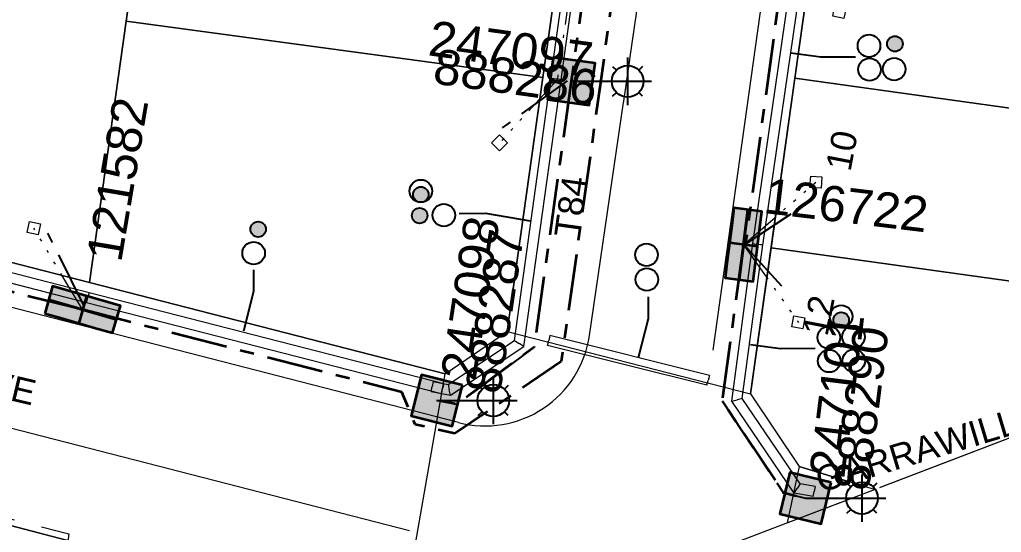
# Model space of a CAD drawing. Header units: metres. Extents: x 308278 to 310511, y 6271134 to 6272874.
# Drawn here: x 308955.2 to 309024.8, y 6271711.2 to 6271747.5 of the extents above; entities that cross this region are included whole.
import ezdxf
from ezdxf.enums import TextEntityAlignment as Align

# ---------------------------------------------------------------- set-up
doc = ezdxf.new("R2010")
doc.units = ezdxf.units.M
doc.set_wipeout_variables(frame=1)
for name, pattern in [('Cable Exist UG', [7, 4, -1, 1, -1]), ('Dash', [5, 3, -2]), ('DOT', [6.35, 0, -6.35]), ('PHANTOMX2', [6.6, 3, -0.75, 0.2, -0.75, 0.2, -0.75, 0.2, -0.75])]:
    doc.linetypes.add(name, pattern=pattern)
doc.layers.get('0').update_dxf_attribs({"color": 6})
for name, color, linetype, lineweight in [('_User Miscellaneous1', 30, 'Continuous', 13), ('_User_LV_Exist', 5, 'Continuous', 35), ('_User_SL_Exist', 4, 'Continuous', 35), ('Cadastre Buildings_SP_EXT', 78, 'Continuous', 15), ('Cadastre Developer_SP_EXT', 98, 'Continuous', 15), ('Cadastre Land Parcels_SP_EXT', 118, 'Continuous', 15), ('Cadastre Roads_SP_EXT', 218, 'Continuous', 15), ('Mains_LV_EXT', 163, 'Continuous', 25), ('Mains_LV_SL_EXT', 135, 'Continuous', 25), ('Services_SP_EXT', 42, 'PHANTOMX2', 20)]:
    doc.layers.add(name, color=color, linetype=linetype, lineweight=lineweight)
doc.layers.add('Cadastre Roads_SP_NEW', color=214, linetype='Continuous', lineweight=15, transparency=0.8)
for name, color, linetype in [('Duct_SP_EXT', 30, 'Continuous'), ('Equip_SP_SL_EXT', 7, 'Continuous'), ('SupportsUG_SP_LV_EXT', 7, 'Continuous'), ('SupportsUG_SP_LV_SL_EXT', 7, 'Continuous'), ('Trench_SP_EXT', 7, 'Continuous')]:
    doc.layers.add(name, color=color, linetype=linetype)
doc.styles.add('COLUMN_LABEL', font='arial.ttf', dxfattribs={"height": 2})
doc.styles.add('iecARIAL', font='arial.ttf', dxfattribs={"height": 2})
doc.styles.add('POLE_LABEL', font='arial.ttf', dxfattribs={"height": 2})
doc.styles.add('SL_LABEL', font='arial.ttf', dxfattribs={"height": 2})
doc.styles.get("Standard").update_dxf_attribs({"font": 'arial.ttf'})

# ---------------------------------------------------------------- blocks, each defined once
blk = doc.blocks.new('COLUMN_EXT')
blk.add_hatch(color=256).paths.add_polyline_path([(1.5, -1.5), (1.5, 1.5), (-1.5, 1.5), (-1.5, -1.5)])
blk.add_lwpolyline([(1.5, 1.5), (-1.5, 1.5), (-1.5, -1.5), (1.5, -1.5)], close=True)
at = {"flags": 9}
for tag, p in [('NOTES', (-1.813, 2)), ('STREETNAME', (-1.813, 1.6)), ('LOCATION', (-1.813, 1.4)), ('SUBURB', (-1.813, 1.8)), ('OWNED_BY', (-1.813, 0.6)), ('LEGEND', (-1.813, 1.2)), ('USAGE', (-1.813, 1)), ('STATE', (-1.813, 0.8)), ('COLUMN_TYPE', (-1.813, 0.4))]:
    blk.add_attdef(tag, text='', height=0.2, rotation=180, dxfattribs=at).set_placement(p, align=Align.MIDDLE_LEFT)
at = {"flags": 1}
blk.add_attdef('Z', (-1.813, 2.351), '', height=0.2, rotation=180, dxfattribs=at)
at = {"flags": 9}
for tag, style, p in [('STRUCTURE_PLANT_NUMBER', 'POLE_LABEL', (-1.813, -0.031)), ('STREET_CODE', 'COLUMN_LABEL', (-1.813, 0.2))]:
    blk.add_attdef(tag, text='', height=0.2, rotation=180, dxfattribs=dict(at, style=style)).set_placement(p, align=Align.MIDDLE_LEFT)
at = {"style": 'COLUMN_LABEL', "width": 0.9, "flags": 8}
blk.add_attdef('ASSET_NUM', text='', height=2, rotation=270, dxfattribs=at).set_placement((2, -4), align=Align.MIDDLE_LEFT)
blk = doc.blocks.new('PILLAR_EXT')
blk.add_hatch(color=256).paths.add_polyline_path([(-2.5, 1), (-2.5, -1), (2.5, -1), (2.5, 1)])
for p, q in [((0, 1), (0, -1)), ((-2.5, 0), (2.5, 0))]:
    blk.add_line(p, q)
at = {"ltscale": 10}
blk.add_line((2.5, 0), (-2.5, 0), dxfattribs=at)
blk.add_lwpolyline([(-2.5, -1), (-1.25, -1), (1.25, -1), (2.5, -1), (2.5, 1), (-2.5, 1)], close=True)
at = {"width": 0.9, "flags": 8}
blk.add_attdef('ASSET_NUM', text='', height=2, rotation=90, dxfattribs=at).set_placement((-2, 4), align=Align.MIDDLE_LEFT)
for tag, p, flags in [('OWNED_BY', (0, -0.2), 9), ('STATE', (0, -0.4), 9), ('SUPPORT_TYPE', (0, -0.6), 9), ('USAGE', (0, -0.8), 9), ('LEGEND', (0, -1), 9), ('LOCATION', (0, -1.2), 9), ('NOTES', (0, -1.4), 9), ('STREETNAME', (0, -1.8), 9), ('SUBURB', (0, -2), 1), ('PARENT', (0, -1.6), 9)]:
    blk.add_attdef(tag, p, '', height=0.2, dxfattribs=dict(flags=flags))
blk = doc.blocks.new('DUCT_EXT')
blk.add_circle((0, 0.8), 0.8)
at = {"flags": 1}
blk.add_attdef('Z', (0, 0), '', height=0.2, dxfattribs=at)
at = {"flags": 9}
for tag, p in [('DUCT_CODE', (0, 0)), ('XSECT_TYPE', (0, -0.2)), ('STATE', (0, -0.6)), ('FB_REFERENCE', (0, -0.4)), ('NOTES', (0, -0.8))]:
    blk.add_attdef(tag, text='', height=0.2, dxfattribs=at).set_placement(p, align=Align.MIDDLE_LEFT)
blk = doc.blocks.new('*U479')
at = {"transparency": 33554687, "flags": 9}
for tag, p in [('LRATECODE', (-7.4, 0)), ('LOUTREACHVOCAB', (-7.2, 0)), ('LOUTREACH', (-7, 0)), ('LANTNUMBER', (-6.6, 0)), ('LNEW', (-6.4, 0)), ('LMASTVOCAB', (-6.2, 0)), ('LMAST', (-6, 0)), ('LLAMPVOCAB', (-5.8, 0)), ('LLAMP', (-5.6, 0)), ('LEXIST', (-5.4, 0)), ('LCHARGE3PERCENT', (-5.2, 0)), ('LCHARGE3', (-5, 0)), ('LCHARGE2PERCENT', (-4.8, 0)), ('LCHARGE2', (-4.6, 0)), ('LCHARGE1PERCENT', (-4.4, 0)), ('LCHARGE1', (-4.2, 0)), ('LCATEGORY', (-4, 0)), ('LBRACKETVOCAB', (-3.8, 0)), ('LBRACKET', (-3.6, 0)), ('LKINGHEIGHT', (-3.4, 0)), ('CREPLACE', (-3.2, 0)), ('CREMOVE', (-3, 0)), ('CNUMBER', (-2.8, 0)), ('CNEW', (-2.6, 0)), ('CEXIST', (-2.4, 0)), ('USAGE', (-2.2, 0)), ('STATE', (-2, 0)), ('OWNED_BY', (-1.8, 0)), ('ORIENTATION', (-1.6, 0)), ('OPERATING_VOLTAGE', (-1.4, 0)), ('NO_PHASES', (-1.2, 0)), ('LANTERN_TYPE', (-1, 0)), ('LANTERN_PURPOSE', (-0.8, 0)), ('CONTROL_TYPE', (-0.6, 0)), ('CONSTRUCTED_VOLTAGE', (-0.4, 0))]:
    blk.add_attdef(tag, text='', height=0.001, rotation=270, dxfattribs=at).set_placement(p, align=Align.MIDDLE_LEFT)
at = {"transparency": 33554687, "style": 'SL_LABEL', "flags": 9}
blk.add_attdef('STREET_CODE', text='', height=0.001, rotation=270, dxfattribs=at).set_placement((0.001, 0), align=Align.MIDDLE_LEFT)
at = {"transparency": 33554687, "flags": 1}
blk.add_attdef('Z', (0, 0), '', height=0.001, rotation=270, dxfattribs=at)
at = {"transparency": 33554687, "width": 0.9}
blk.add_attdef('LNUMBER', text='', height=1, dxfattribs=at).set_placement((7, -1), align=Align.MIDDLE_LEFT)
at = {"transparency": 33554687, "flags": 9}
for tag, p in [('LREMOVE', (0, -7.6)), ('LREPLACE', (0, -7.8)), ('LTYPE', (0, -8)), ('LTYPEVOCAB', (0, -8.2)), ('LEGEND', (0, -8.4)), ('SUBURB', (0, -8.6)), ('STREETNAME', (0, -8.8)), ('LOCATION', (0, -9)), ('NOTES', (0, -9.2)), ('MAINTAINED_BY', (0, -9.863))]:
    blk.add_attdef(tag, text='', height=0.001, dxfattribs=at).set_placement(p, align=Align.MIDDLE_LEFT)
blk.add_attdef('OPERATED_BY', (0, -9.607), '', height=0.001, dxfattribs=at)
at = {"linetype": 'DOT', "transparency": 33554687}
blk.add_wipeout([(5.688, 0), (5.061, -1.061), (4, -1.688), (2.939, -1.061), (2.313, 0), (2.939, 1.061), (4, 1.687), (5.061, 1.061)], dxfattribs=at)
at = {"transparency": 33554687}
for p, q in [((4, 1.687), (4, 0)), ((2.939, 1.061), (3.205, 0.795)), ((5.061, 1.061), (4.795, 0.795)), ((0, 0), (4, 0)), ((4, 0), (5.688, 0)), ((4, 0), (4, -1.688)), ((2.939, -1.061), (3.205, -0.795)), ((5.061, -1.061), (4.795, -0.795))]:
    blk.add_line(p, q, dxfattribs=at)
blk.add_circle((4, 0), 1.125, dxfattribs=at)
blk = doc.blocks.new('CCP_EXT')
at = {"flags": 9}
for tag, p in [('USAGE', (0, -1.2)), ('LEGEND', (0, -1.4)), ('STATE', (0, -1.8)), ('LIFE_SUPPORT', (0, -1.6)), ('NOTES', (0, -2))]:
    blk.add_attdef(tag, text='', height=0.2, dxfattribs=at).set_placement(p, align=Align.MIDDLE_LEFT)
at = {"transparency": 33554687}
blk.add_wipeout([(0, 0.566), (0.566, 0), (0, -0.566), (-0.566, 0)], dxfattribs=at)
blk.add_lwpolyline([(-0.566, 0), (0, 0.566), (0.566, 0), (0, -0.566), (-0.566, 0)])
at = {"flags": 1}
blk.add_attdef('Z', (0, 0), '', height=0.2, dxfattribs=at)
at = {"flags": 9}
for tag, p in [('CCP_TYPE', (0, 0)), ('OPERATING_VOLTAGE', (0, -0.6)), ('CONSTRUCTED_VOLTAGE', (0, -0.2)), ('NO_PHASES', (0, -0.4)), ('ORIENTATION', (0, -0.8)), ('OWNED_BY', (0, -1))]:
    blk.add_attdef(tag, text='', height=0.2, dxfattribs=at).set_placement(p, align=Align.MIDDLE_LEFT)
blk = doc.blocks.new('CABLE_LARGE_EXT')
h = blk.add_hatch(color=256)
edge = h.paths.add_edge_path()
edge.add_arc((0, 0.55), 0.55, 0, 360)
blk.add_circle((0, 0.55), 0.55)
at = {"flags": 1}
blk.add_attdef('Z', (0, 0), '', height=0.2, dxfattribs=at)
at = {"flags": 9}
for tag, p in [('COND_CODE', (0, 0)), ('XSECT_SIZE', (0, -0.6)), ('STATE', (0, -0.4)), ('FB_REFERENCE', (0, -0.2)), ('NOTES', (0, -0.8))]:
    blk.add_attdef(tag, text='', height=0.2, dxfattribs=at).set_placement(p, align=Align.MIDDLE_LEFT)

msp = doc.modelspace()

# ---------------------------------------------------------------- linework, layer by layer
at = {"layer": '_User Miscellaneous1'}
for p, q in [((309007.196, 6271731.653), (309010.374, 6271753.492)), ((308945.447, 6271731.233), (308959.96, 6271727.48)), ((309005.708, 6271720.479), (309007.196, 6271731.649)), ((309006.457, 6271720.656), (309007.909, 6271731.554)), ((309007.196, 6271731.653), (309007.553, 6271731.601)), ((309007.196, 6271731.649), (309007.553, 6271731.601)), ((309007.909, 6271731.554), (309007.553, 6271731.601)), ((309007.909, 6271731.55), (309007.553, 6271731.601)), ((308959.96, 6271727.48), (308960.05, 6271727.828)), ((308959.961, 6271727.479), (308960.05, 6271727.828)), ((308960.141, 6271728.177), (308960.05, 6271727.828)), ((308960.14, 6271728.177), (308960.05, 6271727.828)), ((308992.817, 6271725.13), (308992.729, 6271724.78)), ((309004.125, 6271722.302), (308992.817, 6271725.13)), ((308992.642, 6271724.431), (308992.729, 6271724.78)), ((309003.951, 6271721.603), (308992.642, 6271724.431)), ((309004.125, 6271722.302), (309004.038, 6271721.952)), ((309003.951, 6271721.603), (309004.038, 6271721.952)), ((309005.708, 6271720.479), (309006.083, 6271720.567)), ((309010.129, 6271713.953), (309005.708, 6271720.479)), ((309006.457, 6271720.656), (309006.083, 6271720.567)), ((309010.554, 6271714.61), (309006.457, 6271720.656)), ((309010.554, 6271714.61), (309010.342, 6271714.281)), ((309010.129, 6271713.953), (309010.342, 6271714.281))]:
    msp.add_line(p, q, dxfattribs=at)
at = {"layer": 'Cadastre Developer_SP_EXT', "linetype": 'Dash'}
msp.add_lwpolyline([(308942.247, 6271715.315), (308958.711, 6271711.066), (308951.878, 6271656.462), (308935.182, 6271659.864)], close=True, dxfattribs=at)
at = {"layer": 'Cadastre Land Parcels_SP_EXT', "linetype": 'Continuous'}
for points in [[(308755.559, 6271548.37), (308908.868, 6271606.914), (309196.163, 6271716.614), (309151.633, 6271766.124), (308907.526, 6271672.815), (308874.356, 6271660.134), (308727.589, 6271604.144), (308755.559, 6271548.37)], [(308962.766, 6271747.432), (308964.867, 6271762.409), (308950.335, 6271766.143), (308945.632, 6271732.625), (308960.164, 6271728.891), (308962.766, 6271747.432)], [(308994.42, 6271758.413), (308964.867, 6271762.409), (308962.766, 6271747.432), (308992.318, 6271743.437), (308994.42, 6271758.413)], [(309038.331, 6271749.743), (309011.598, 6271753.464), (309010.185, 6271743.388), (309036.96, 6271739.66), (309038.331, 6271749.743)], [(309036.96, 6271739.66), (309010.185, 6271743.388), (309008.497, 6271731.362), (309035.325, 6271727.624), (309036.96, 6271739.66)], [(309034.617, 6271721.395), (309035.325, 6271727.624), (309008.497, 6271731.362), (309007.041, 6271720.986), (309010.482, 6271715.849), (309015.823, 6271714.212), (309034.617, 6271721.395)]]:
    msp.add_lwpolyline(points, close=True, dxfattribs=at)
msp.add_lwpolyline([(308982.247, 6271704.402), (308926.426, 6271719.023)], dxfattribs=at)
at = {"layer": 'Cadastre Roads_SP_NEW'}
msp.add_line((308982.872, 6271711.271), (308929.867, 6271724.933), dxfattribs=at)
at = {"layer": 'Duct_SP_EXT'}
for points in [[(309014.477, 6271744.878), (309012.016, 6271744.879), (309009.909, 6271745.162)], [(308986.371, 6271733.799), (308988.25, 6271733.802), (308991.422, 6271733.275)], [(308971.793, 6271729.799), (308971.793, 6271728.258), (308971.087, 6271725.451)], [(308999.789, 6271727.88), (308999.789, 6271726.321), (308999.08, 6271723.559)], [(309011.619, 6271724.201), (309009.154, 6271724.199), (309007.05, 6271724.479)]]:
    msp.add_lwpolyline(points, dxfattribs=at)
at = {"layer": 'Trench_SP_EXT', "linetype": 'Cable Exist UG'}
for points in [[(309006.597, 6271731.561), (309010.445, 6271734.12)], [(309006.545, 6271731.62), (309009.655, 6271728.204)]]:
    msp.add_lwpolyline(points, dxfattribs=at)

# ---------------------------------------------------------------- block references
at = {"layer": 'Duct_SP_EXT'}
for name, p in [('DUCT_EXT', (309015.441, 6271744.877)), ('CABLE_LARGE_EXT', (309017.278, 6271745.275)), ('DUCT_EXT', (309015.469, 6271743.203)), ('DUCT_EXT', (309017.22, 6271743.225)), ('DUCT_EXT', (308983.664, 6271734.581)), ('CABLE_LARGE_EXT', (308983.664, 6271734.581)), ('CABLE_LARGE_EXT', (308983.579, 6271733.089)), ('DUCT_EXT', (308985.292, 6271732.875)), ('DUCT_EXT', (309013.469, 6271725.684)), ('DUCT_EXT', (309012.586, 6271724.199)), ('DUCT_EXT', (309014.338, 6271724.233)), ('DUCT_EXT', (309014.363, 6271722.55)), ('DUCT_EXT', (309012.613, 6271722.527))]:
    msp.add_blockref(name, p, dxfattribs=at)
for name, p, rotation in [('CABLE_LARGE_EXT', (308972.682, 6271732.67), 90.08043177349576), ('DUCT_EXT', (308972.61, 6271730.969), 90.08043177349576), ('DUCT_EXT', (309000.465, 6271730.864), 90.01278669449933), ('DUCT_EXT', (309000.485, 6271729.11), 90.01278669449933)]:
    msp.add_blockref(name, p, dxfattribs=dict(at, rotation=rotation))
at = {"layer": 'SupportsUG_SP_LV_EXT'}
ref = msp.add_blockref('PILLAR_EXT', (308959.683, 6271726.967), dxfattribs=dict(at, rotation=343.8646307218989))
ref.add_attrib('ASSET_NUM', '121582', dxfattribs={"layer": '0', "height": 2.5, "rotation": 80.41362, "style": 'iecARIAL'}).set_placement((308961.183, 6271730.467), align=Align.MIDDLE_LEFT)
ref = msp.add_blockref('PILLAR_EXT', (309006.539, 6271731.573), dxfattribs=dict(at, rotation=262.754856682505))
ref.add_attrib('ASSET_NUM', '126722', dxfattribs={"layer": '0', "height": 2.5, "rotation": 353.18684, "style": 'iecARIAL'}).set_placement((309008.039, 6271735.073), align=Align.MIDDLE_LEFT)
at = {"layer": 'SupportsUG_SP_LV_SL_EXT'}
ref = msp.add_blockref('COLUMN_EXT', (308994.326, 6271743.164), dxfattribs=dict(at, rotation=82.13727871881434))
ref.add_attrib('ASSET_NUM', '888286', dxfattribs={"layer": '0', "height": 2.5, "rotation": 352.15401, "style": 'COLUMN_LABEL'}).set_placement((308996.326, 6271743.914), align=Align.TOP_RIGHT)
ref = msp.add_blockref('COLUMN_EXT', (308984.799, 6271720.523), dxfattribs=dict(at, rotation=345.5243674181023))
ref.add_attrib('ASSET_NUM', '888287', dxfattribs={"layer": '0', "height": 2.5, "rotation": 81.45301, "style": 'COLUMN_LABEL'}).set_placement((308986.799, 6271721.273), align=Align.TOP_LEFT)
ref = msp.add_blockref('COLUMN_EXT', (309010.938, 6271713.597), dxfattribs=dict(at, rotation=346.3688866359985))
ref.add_attrib('ASSET_NUM', '888290', dxfattribs={"layer": '0', "height": 2.5, "rotation": 82.94866, "style": 'COLUMN_LABEL'}).set_placement((309012.938, 6271714.347), align=Align.TOP_LEFT)

# ---------------------------------------------------------------- texts
at = {"layer": 'Cadastre Land Parcels_SP_EXT'}
for s, rotation, p in [('10', 79.11923, (309014.125, 6271736.708)), ('12', 79.11856, (309012.49, 6271725.017))]:
    msp.add_text(s, height=1.8, rotation=rotation, dxfattribs=at).set_placement(p)
at = {"layer": 'Cadastre Roads_SP_EXT'}
msp.add_text('GARRAWILLA AVE', height=1.8, rotation=346.67263, dxfattribs=at).set_placement((308934.488, 6271725.283))
at = {"layer": 'Mains_LV_EXT'}
msp.add_text('T84', height=1.8, rotation=82.1093, dxfattribs=at).set_placement((308994.899, 6271732.006))

# ---------------------------------------------------------------- next in the draw order: block references
at = {"layer": 'Equip_SP_SL_EXT'}
ref = msp.add_blockref('*U479', (308994.326, 6271743.164), dxfattribs=at)
ref.add_attrib('ASSET_NUM', '247097', dxfattribs={"layer": '0', "height": 2.5, "rotation": 352.13728, "style": 'iecARIAL'}).set_placement((308995.826, 6271744.664), align=Align.MIDDLE_RIGHT)
ref = msp.add_blockref('*U479', (308984.799, 6271720.523), dxfattribs=at)
ref.add_attrib('ASSET_NUM', '247098', dxfattribs={"layer": '0', "height": 2.5, "rotation": 81.45301, "style": 'iecARIAL'}).set_placement((308986.299, 6271722.023), align=Align.MIDDLE_LEFT)
ref = msp.add_blockref('*U479', (309010.938, 6271713.597), dxfattribs=at)
ref.add_attrib('ASSET_NUM', '247101', dxfattribs={"layer": '0', "height": 2.5, "rotation": 82.94866, "style": 'iecARIAL'}).set_placement((309012.438, 6271715.097), align=Align.MIDDLE_LEFT)
at = {"layer": 'Services_SP_EXT'}
for p, rotation in [((309013.338, 6271748.1), 123.4474468856892), ((309011.675, 6271736.009), 220.7548563221035), ((308956.227, 6271732.747), 301.8646307807298)]:
    msp.add_blockref('CCP_EXT', p, dxfattribs=dict(at, rotation=rotation))
msp.add_blockref('CCP_EXT', (308989.249, 6271738.8), dxfattribs=at)

# ---------------------------------------------------------------- next in the draw order: linework, layer by layer
at = {"layer": '_User Miscellaneous1'}
for p, q in [((308992.893, 6271743.378), (308994.976, 6271758.347)), ((308993.606, 6271743.279), (308995.69, 6271758.248)), ((309007.909, 6271731.55), (309011.087, 6271753.389)), ((308990.304, 6271724.78), (308992.893, 6271743.378)), ((308990.972, 6271724.359), (308993.606, 6271743.279)), ((308992.893, 6271743.378), (308993.25, 6271743.329)), ((308992.893, 6271743.378), (308993.25, 6271743.329)), ((308993.606, 6271743.279), (308993.25, 6271743.329)), ((308993.606, 6271743.279), (308993.25, 6271743.329)), ((308945.626, 6271731.93), (308960.141, 6271728.177)), ((308960.14, 6271728.177), (308985.299, 6271721.724)), ((308959.961, 6271727.479), (308985.12, 6271721.027)), ((308985.608, 6271721.667), (308990.304, 6271724.78)), ((308985.762, 6271720.906), (308990.972, 6271724.359)), ((308990.304, 6271724.78), (308990.638, 6271724.57)), ((308990.972, 6271724.359), (308990.638, 6271724.57)), ((308984.405, 6271721.16), (308984.471, 6271721.514)), ((308984.537, 6271721.868), (308984.471, 6271721.514)), ((308984.537, 6271721.868), (308985.608, 6271721.667)), ((308985.12, 6271721.027), (308985.209, 6271721.376)), ((308985.299, 6271721.724), (308985.209, 6271721.376)), ((308985.608, 6271721.667), (308985.685, 6271721.286)), ((308984.405, 6271721.16), (308985.762, 6271720.906)), ((308985.762, 6271720.906), (308985.685, 6271721.286)), ((309011.615, 6271714.425), (309010.554, 6271714.61)), ((309011.615, 6271714.425), (309011.553, 6271714.07)), ((309011.491, 6271713.715), (309010.129, 6271713.953)), ((309011.491, 6271713.715), (309011.553, 6271714.07))]:
    msp.add_line(p, q, dxfattribs=at)
at = {"layer": '_User_LV_Exist', "linetype": 'Cable Exist UG', "flags": 128}
for points in [[(309011.492, 6271766.956), (309006.693, 6271731.707)], [(308996.411, 6271758.135), (308998.114, 6271755.54), (308998.114, 6271755.54), (308996.376, 6271742.895), (308996.376, 6271742.895), (308993.626, 6271723.279), (308986.084, 6271718.175), (308986.084, 6271718.175), (308983.254, 6271718.821), (308982.326, 6271721.112), (308959.683, 6271726.967)], [(308959.683, 6271726.967), (308956.092, 6271727.851), (308956.092, 6271727.851), (308943.165, 6271731.238), (308943.165, 6271731.238), (308933.146, 6271733.839), (308931.152, 6271732.345), (308917.555, 6271735.3), (308915.837, 6271737.586)]]:
    msp.add_lwpolyline(points, dxfattribs=at)
at = {"layer": '_User_SL_Exist', "linetype": 'Cable Exist UG', "flags": 128}
for points in [[(308996.411, 6271758.135), (308994.326, 6271743.164)], [(308994.326, 6271743.164), (308991.697, 6271724.301), (308986.229, 6271720.249), (308984.799, 6271720.523)]]:
    msp.add_lwpolyline(points, dxfattribs=at)
at = {"layer": 'Cadastre Buildings_SP_EXT', "linetype": 'Continuous'}
msp.add_lwpolyline([(308989.789, 6271725.415), (308992.318, 6271743.437), (308962.766, 6271747.432), (308960.164, 6271728.891), (308985.38, 6271722.41), (308989.789, 6271725.415)], close=True, dxfattribs=at)
at = {"layer": 'Cadastre Roads_SP_EXT', "linetype": 'Continuous'}
msp.add_lwpolyline([(308926.426, 6271719.023), (308982.247, 6271704.402), (308985.38, 6271722.41), (308960.164, 6271728.891), (308960.164, 6271728.891), (308945.632, 6271732.625)], dxfattribs=at)
msp.add_lwpolyline([(309015.823, 6271714.212), (309010.482, 6271715.849), (309009.648, 6271711.851), (309015.823, 6271714.212)], close=True, dxfattribs=at)
at = {"layer": 'Cadastre Roads_SP_NEW'}
for p, q in [((308995.62, 6271725.132), (309005.164, 6271790.531)), ((308986.327, 6271718.952), (308931.938, 6271732.97))]:
    msp.add_line(p, q, dxfattribs=at)
msp.add_arc((308988.199, 6271726.215), 7.5, 255.54695, 351.69775, dxfattribs=at)
at = {"layer": 'Mains_LV_SL_EXT', "linetype": 'Cable Exist UG'}
for points in [[(308996.411, 6271758.135), (308994.326, 6271743.164)], [(308994.326, 6271743.164), (308991.697, 6271724.301), (308986.229, 6271720.249), (308984.799, 6271720.523)]]:
    msp.add_lwpolyline(points, dxfattribs=at)
at = {"layer": 'Services_SP_EXT'}
for points in [[(308996.411, 6271758.135), (308995.236, 6271756.702), (308995.236, 6271756.702), (308993.343, 6271743.302), (308989.249, 6271738.8)], [(309006.539, 6271731.573), (309011.675, 6271736.009)], [(308959.683, 6271726.967), (308956.227, 6271732.747)]]:
    msp.add_lwpolyline(points, dxfattribs=at)
at = {"layer": 'Trench_SP_EXT', "linetype": 'Cable Exist UG'}
for points in [[(308994.036, 6271743.205), (308989.44, 6271739.873)], [(308959.761, 6271727.261), (308957.223, 6271732.392)]]:
    msp.add_lwpolyline(points, dxfattribs=at)

# ---------------------------------------------------------------- next in the draw order: block references
at = {"layer": '_User_LV_Exist'}
ref = msp.add_blockref('PILLAR_EXT', (308959.683, 6271726.967), dxfattribs=dict(at, rotation=343.8646307218989))
ref.add_attrib('ASSET_NUM', '121582', dxfattribs={"layer": '0', "height": 2.5, "rotation": 80.41362, "style": 'iecARIAL'}).set_placement((308961.183, 6271730.467), align=Align.MIDDLE_LEFT)
ref = msp.add_blockref('PILLAR_EXT', (309006.539, 6271731.573), dxfattribs=dict(at, rotation=262.754856682505))
ref.add_attrib('ASSET_NUM', '126722', dxfattribs={"layer": '0', "height": 2.5, "rotation": 353.18684, "style": 'iecARIAL'}).set_placement((309008.039, 6271735.073), align=Align.MIDDLE_LEFT)
at = {"layer": '_User_SL_Exist'}
ref = msp.add_blockref('COLUMN_EXT', (308994.326, 6271743.164), dxfattribs=dict(at, rotation=82.13727871881434))
ref.add_attrib('ASSET_NUM', '888286', dxfattribs={"layer": '0', "height": 2.5, "rotation": 352.15401, "style": 'COLUMN_LABEL'}).set_placement((308996.326, 6271743.914), align=Align.TOP_RIGHT)
ref = msp.add_blockref('COLUMN_EXT', (308984.799, 6271720.523), dxfattribs=dict(at, rotation=345.5243674181023))
ref.add_attrib('ASSET_NUM', '888287', dxfattribs={"layer": '0', "height": 2.5, "rotation": 81.45301, "style": 'COLUMN_LABEL'}).set_placement((308986.799, 6271721.273), align=Align.TOP_LEFT)
at = {"layer": 'Duct_SP_EXT'}
msp.add_blockref('CABLE_LARGE_EXT', (309013.469, 6271725.684), dxfattribs=at)
at = {"layer": 'Services_SP_EXT', "rotation": 124.7548566594958}
msp.add_blockref('CCP_EXT', (309010.435, 6271726.067), dxfattribs=at)

# ---------------------------------------------------------------- next in the draw order: texts
at = {"layer": 'Cadastre Roads_SP_EXT'}
msp.add_text('GARRAWILLA AVE', height=1.8, rotation=16.73295, dxfattribs=at).set_placement((309011.984, 6271713.97))

# ---------------------------------------------------------------- next in the draw order: linework, layer by layer
at = {"layer": '_User_SL_Exist', "linetype": 'Cable Exist UG', "flags": 128}
msp.add_lwpolyline([(309006.545, 6271731.62), (309005.021, 6271720.503), (309009.353, 6271713.998), (309010.938, 6271713.597)], dxfattribs=at)
at = {"layer": 'Cadastre Roads_SP_EXT', "linetype": 'Continuous'}
msp.add_lwpolyline([(309016.346, 6271787.305), (308998.807, 6271789.676), (308996.522, 6271773.39), (308994.42, 6271758.413), (308992.318, 6271743.437), (308989.789, 6271725.415), (309007.041, 6271720.986), (309016.346, 6271787.305)], close=True, dxfattribs=at)
at = {"layer": 'Cadastre Roads_SP_NEW'}
msp.add_line((309013.48, 6271789.453), (309004.379, 6271724.104), dxfattribs=at)
at = {"layer": 'Mains_LV_SL_EXT', "linetype": 'Cable Exist UG'}
msp.add_lwpolyline([(309006.545, 6271731.62), (309005.021, 6271720.503), (309009.353, 6271713.998), (309010.938, 6271713.597)], dxfattribs=at)
at = {"layer": 'Services_SP_EXT'}
msp.add_lwpolyline([(309006.539, 6271731.573), (309010.435, 6271726.067)], dxfattribs=at)

# ---------------------------------------------------------------- next in the draw order: block references
at = {"layer": '_User_SL_Exist'}
ref = msp.add_blockref('COLUMN_EXT', (309010.938, 6271713.597), dxfattribs=dict(at, rotation=346.3688866359985))
ref.add_attrib('ASSET_NUM', '888290', dxfattribs={"layer": '0', "height": 2.5, "rotation": 82.94866, "style": 'COLUMN_LABEL'}).set_placement((309012.938, 6271714.347), align=Align.TOP_LEFT)

doc.saveas('drawing.dxf')
